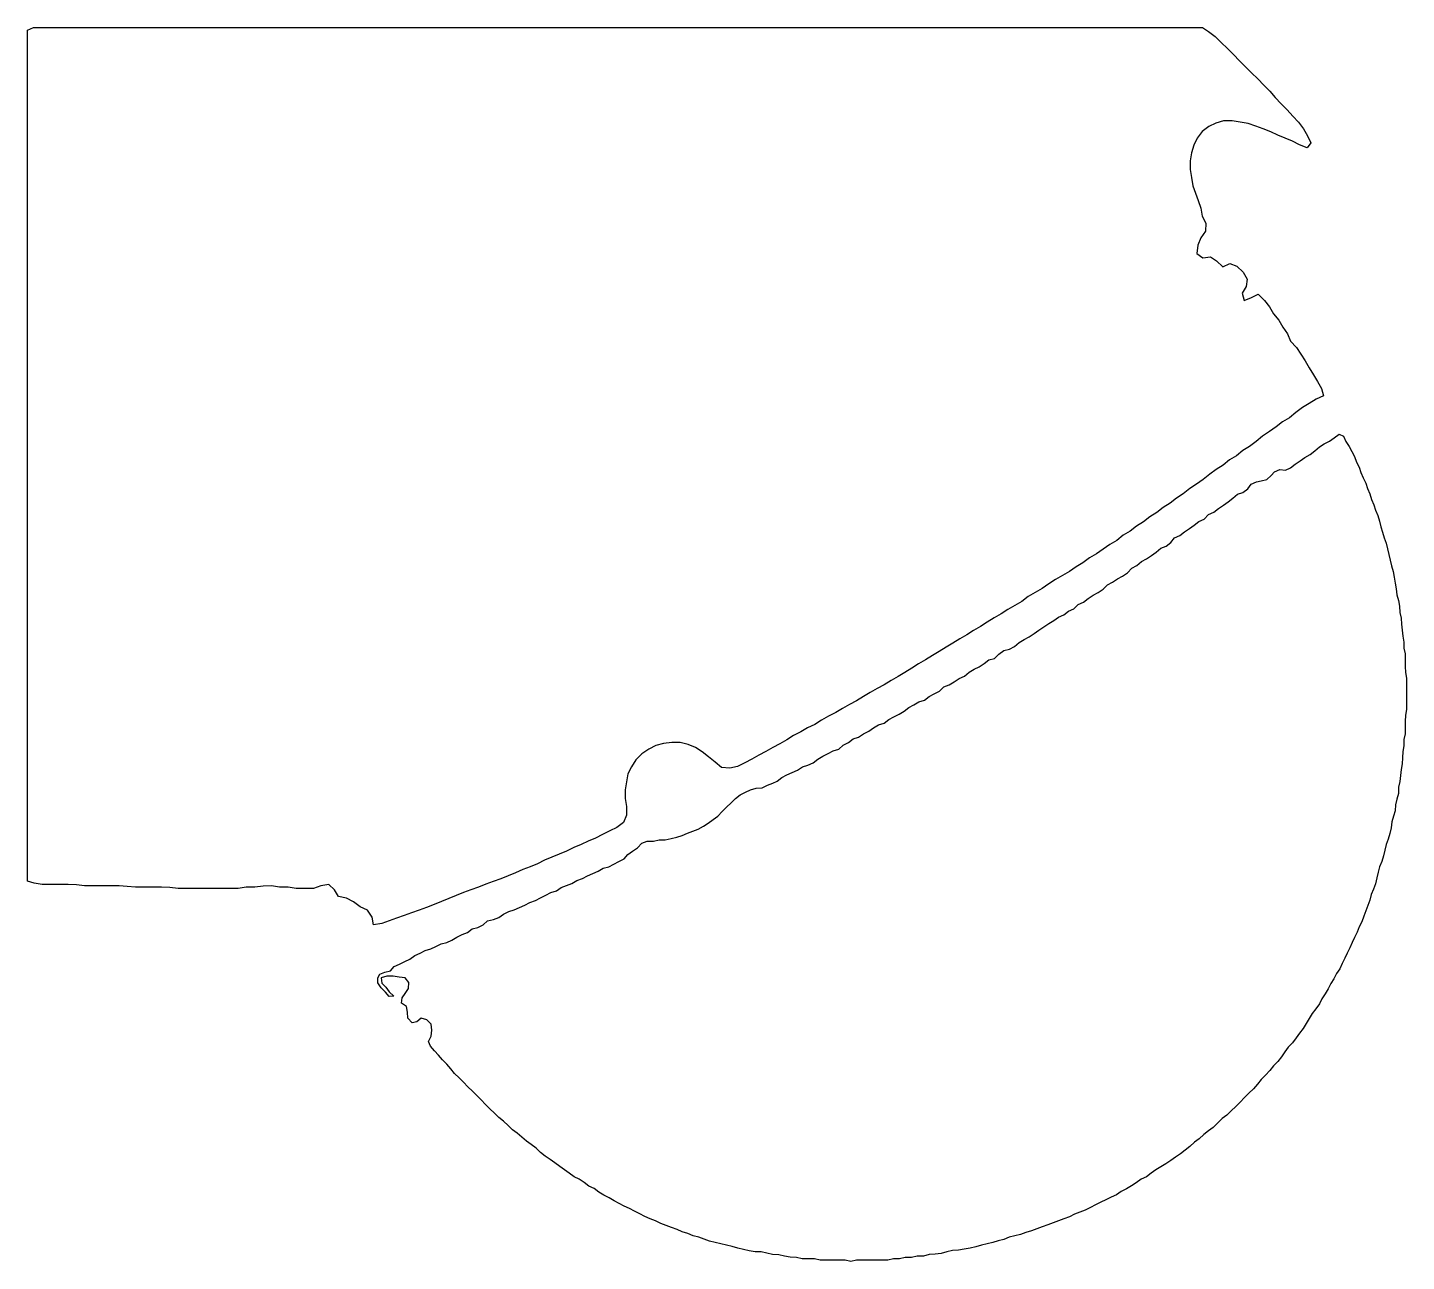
# Model space of a CAD drawing. Header units: metres. Extents: x 0 to 91.9, y 3.6 to 85.9.
import ezdxf

# ---------------------------------------------------------------- set-up
doc = ezdxf.new("R2010")
doc.units = ezdxf.units.M

msp = doc.modelspace()

# ---------------------------------------------------------------- linework, layer by layer
for points in [[(23.056, 26.042), (22.962, 26.564), (22.64, 27.016), (22.157, 27.233), (21.727, 27.578), (21.258, 27.829), (20.728, 27.931), (20.441, 28.379), (20.076, 28.741), (19.545, 28.636), (19.043, 28.464), (18.468, 28.467), (17.896, 28.47), (17.358, 28.555), (16.785, 28.555), (16.251, 28.646), (15.686, 28.629), (15.143, 28.558), (14.57, 28.56), (14.035, 28.468), (13.462, 28.469), (12.889, 28.468), (12.316, 28.468), (11.744, 28.469), (11.171, 28.468), (10.598, 28.468), (10.025, 28.469), (9.477, 28.528), (8.917, 28.559), (8.343, 28.558), (7.771, 28.559), (7.199, 28.559), (6.638, 28.589), (6.09, 28.648), (5.517, 28.649), (4.944, 28.649), (4.371, 28.649), (3.798, 28.648), (3.255, 28.72), (2.69, 28.739), (2.117, 28.738), (1.545, 28.739), (0.971, 28.737), (0.437, 28.83), (-0.004, 28.961), (0, 29.538), (0, 30.111), (0, 30.684), (0, 31.257), (0, 31.83), (0, 32.403), (0, 32.975), (0, 33.548), (0, 34.121), (0, 34.694), (0, 35.267), (0, 35.84), (0, 36.412), (0, 36.985), (0, 37.558), (0, 38.131), (0, 38.704), (0, 39.277), (0, 39.849), (0, 40.422), (0, 40.995), (0, 41.568), (0, 42.141), (0, 42.714), (0, 43.287), (0, 43.859), (0, 44.432), (0, 45.005), (0, 45.578), (0, 46.151), (0, 46.724), (0, 47.296), (0, 47.869), (0, 48.442), (0, 49.015), (0, 49.588), (0, 50.161), (0, 50.733), (0, 51.306), (0, 51.879), (0, 52.452), (0, 53.025), (0, 53.598), (0, 54.17), (0, 54.743), (0, 55.316), (0, 55.889), (0, 56.462), (0, 57.035), (0, 57.607), (0, 58.18), (0, 58.753), (0, 59.326), (0, 59.899), (0, 60.472), (0, 61.044), (0, 61.617), (0, 62.19), (0, 62.763), (0, 63.336), (0, 63.909), (0, 64.481), (0, 65.054), (0, 65.627), (0, 66.2), (0, 66.773), (0, 67.346), (0, 67.918), (0, 68.491), (0, 69.064), (0, 69.637), (0, 70.21), (0, 70.783), (0, 71.355), (0, 71.928), (0, 72.501), (0, 73.074), (0, 73.647), (0, 74.22), (0, 74.792), (0, 75.365), (0, 75.938), (0, 76.511), (0, 77.084), (0, 77.657), (0, 78.229), (0, 78.802), (0, 79.375), (0, 79.948), (0, 80.521), (0, 81.094), (0, 81.666), (0, 82.239), (0, 82.812), (0, 83.385), (0, 83.958), (0, 84.531), (0, 85.104), (0.001, 85.676), (0.393, 85.856), (0.966, 85.856), (1.539, 85.856), (2.112, 85.856), (2.685, 85.856), (3.257, 85.856), (3.83, 85.856), (4.403, 85.856), (4.976, 85.856), (5.549, 85.856), (6.122, 85.856), (6.695, 85.856), (7.267, 85.856), (7.84, 85.856), (8.413, 85.856), (8.986, 85.856), (9.559, 85.856), (10.132, 85.856), (10.704, 85.856), (11.277, 85.856), (11.85, 85.856), (12.423, 85.856), (12.996, 85.856), (13.569, 85.856), (14.141, 85.856), (14.714, 85.856), (15.287, 85.856), (15.86, 85.856), (16.433, 85.856), (17.006, 85.856), (17.578, 85.856), (18.151, 85.856), (18.724, 85.856), (19.297, 85.856), (19.87, 85.856), (20.443, 85.856), (21.015, 85.856), (21.588, 85.856), (22.161, 85.856), (22.734, 85.856), (23.307, 85.856), (23.88, 85.856), (24.452, 85.856), (25.025, 85.856), (25.598, 85.856), (26.171, 85.856), (26.744, 85.856), (27.317, 85.856), (27.889, 85.856), (28.462, 85.856), (29.035, 85.856), (29.608, 85.856), (30.181, 85.856), (30.754, 85.856), (31.326, 85.856), (31.899, 85.856), (32.472, 85.856), (33.045, 85.856), (33.618, 85.856), (34.191, 85.856), (34.763, 85.856), (35.336, 85.856), (35.909, 85.856), (36.482, 85.856), (37.055, 85.856), (37.628, 85.856), (38.2, 85.856), (38.773, 85.856), (39.346, 85.856), (39.919, 85.856), (40.492, 85.856), (41.065, 85.856), (41.638, 85.856), (42.21, 85.856), (42.783, 85.856), (43.356, 85.856), (43.929, 85.856), (44.502, 85.856), (45.075, 85.856), (45.647, 85.856), (46.22, 85.856), (46.793, 85.856), (47.366, 85.856), (47.939, 85.856), (48.512, 85.856), (49.084, 85.856), (49.657, 85.856), (50.23, 85.856), (50.803, 85.856), (51.376, 85.856), (51.949, 85.856), (52.521, 85.856), (53.094, 85.856), (53.667, 85.856), (54.24, 85.856), (54.813, 85.856), (55.386, 85.856), (55.958, 85.856), (56.531, 85.856), (57.104, 85.856), (57.677, 85.856), (58.25, 85.856), (58.823, 85.856), (59.395, 85.856), (59.968, 85.856), (60.541, 85.856), (61.114, 85.856), (61.687, 85.856), (62.26, 85.856), (62.832, 85.856), (63.405, 85.856), (63.978, 85.856), (64.551, 85.856), (65.124, 85.856), (65.697, 85.856), (66.269, 85.856), (66.842, 85.856), (67.415, 85.856), (67.988, 85.856), (68.561, 85.856), (69.134, 85.856), (69.706, 85.856), (70.279, 85.856), (70.852, 85.856), (71.425, 85.856), (71.998, 85.856), (72.571, 85.856), (73.143, 85.856), (73.716, 85.856), (74.289, 85.856), (74.862, 85.856), (75.435, 85.856), (76.008, 85.856), (76.58, 85.856), (77.154, 85.856), (77.726, 85.856), (78.299, 85.857), (78.708, 85.596), (79.148, 85.267), (79.553, 84.862), (79.958, 84.456), (80.363, 84.051), (80.768, 83.646), (81.173, 83.241), (81.578, 82.836), (81.983, 82.431), (82.388, 82.026), (82.793, 81.621), (83.155, 81.198), (83.539, 80.784), (83.948, 80.381), (84.319, 79.962), (84.695, 79.544), (85.028, 79.11), (85.296, 78.648), (85.531, 78.171), (85.269, 77.834), (84.771, 78.03), (84.302, 78.281), (83.81, 78.477), (83.32, 78.676), (82.846, 78.913), (82.355, 79.111), (81.851, 79.279), (81.355, 79.464), (80.82, 79.554), (80.282, 79.641), (79.708, 79.644), (79.2, 79.486), (78.722, 79.258), (78.283, 78.923), (77.95, 78.487), (77.722, 78.009), (77.565, 77.501), (77.478, 76.965), (77.476, 76.391), (77.565, 75.855), (77.65, 75.317), (77.84, 74.824), (78.008, 74.32), (78.197, 73.826), (78.279, 73.287), (78.531, 72.818), (78.502, 72.28), (78.192, 71.836), (77.994, 71.345), (77.928, 70.798), (78.33, 70.505), (78.838, 70.567), (79.245, 70.306), (79.66, 69.918), (80.133, 70.135), (80.592, 69.948), (81.002, 69.544), (81.286, 69.089), (81.214, 68.601), (80.942, 68.141), (81.087, 67.665), (81.565, 67.87), (82.018, 68.078), (82.429, 67.668), (82.769, 67.232), (83.038, 66.77), (83.39, 66.343), (83.663, 65.883), (83.966, 65.436), (84.163, 64.945), (84.562, 64.537), (84.848, 64.083), (85.143, 63.632), (85.416, 63.173), (85.69, 62.713), (85.963, 62.253), (86.229, 61.791), (86.357, 61.3), (85.874, 61.076), (85.414, 60.802), (84.955, 60.528), (84.522, 60.191), (84.09, 59.851), (83.627, 59.584), (83.2, 59.232), (82.757, 58.92), (82.309, 58.618), (81.881, 58.268), (81.444, 57.941), (80.986, 57.662), (80.557, 57.317), (80.097, 57.044), (79.67, 56.693), (79.22, 56.394), (78.779, 56.076), (78.351, 55.728), (77.909, 55.412), (77.457, 55.12), (77.023, 54.784), (76.571, 54.492), (76.136, 54.16), (75.684, 53.867), (75.248, 53.537), (74.798, 53.241), (74.36, 52.916), (73.912, 52.613), (73.471, 52.296), (73.011, 52.024), (72.584, 51.672), (72.122, 51.404), (71.682, 51.084), (71.235, 50.78), (70.775, 50.507), (70.336, 50.183), (69.876, 49.913), (69.429, 49.608), (68.972, 49.328), (68.512, 49.056), (68.055, 48.776), (67.611, 48.464), (67.15, 48.196), (66.689, 47.925), (66.25, 47.602), (65.792, 47.324), (65.331, 47.054), (64.872, 46.779), (64.413, 46.504), (63.954, 46.23), (63.503, 45.936), (63.046, 45.656), (62.59, 45.375), (62.131, 45.099), (61.672, 44.823), (61.213, 44.55), (60.756, 44.27), (60.298, 43.993), (59.84, 43.715), (59.382, 43.437), (58.925, 43.159), (58.473, 42.867), (58.014, 42.593), (57.552, 42.325), (57.094, 42.047), (56.622, 41.805), (56.162, 41.532), (55.704, 41.255), (55.244, 40.981), (54.778, 40.724), (54.313, 40.463), (53.854, 40.19), (53.378, 39.956), (52.919, 39.679), (52.462, 39.4), (51.984, 39.172), (51.521, 38.907), (51.052, 38.656), (50.593, 38.381), (50.135, 38.105), (49.66, 37.868), (49.203, 37.588), (48.725, 37.36), (48.265, 37.088), (47.792, 36.846), (47.321, 36.6), (46.795, 36.485), (46.243, 36.54), (45.814, 36.884), (45.386, 37.233), (44.956, 37.579), (44.5, 37.86), (44.012, 38.065), (43.496, 38.198), (42.923, 38.195), (42.374, 38.136), (41.861, 37.991), (41.39, 37.745), (40.944, 37.44), (40.537, 37.033), (40.253, 36.575), (40.004, 36.105), (39.916, 35.569), (39.82, 35.036), (39.818, 34.462), (39.911, 33.928), (39.911, 33.355), (39.719, 32.861), (39.276, 32.533), (38.797, 32.306), (38.322, 32.068), (37.85, 31.826), (37.362, 31.622), (36.884, 31.392), (36.394, 31.193), (35.92, 30.954), (35.429, 30.755), (34.94, 30.553), (34.45, 30.354), (33.979, 30.108), (33.487, 29.914), (32.993, 29.721), (32.505, 29.517), (32.018, 29.311), (31.528, 29.109), (31.033, 28.921), (30.529, 28.757), (30.038, 28.558), (29.539, 28.38), (29.044, 28.193), (28.553, 27.995), (28.061, 27.8), (27.573, 27.594), (27.084, 27.392), (26.588, 27.206), (26.089, 27.028), (25.591, 26.847), (25.091, 26.671), (24.594, 26.49), (24.097, 26.307), (23.601, 26.121)], [(54.866, 3.604), (54.486, 3.693), (54.071, 3.695), (53.655, 3.693), (53.24, 3.695), (52.824, 3.693), (52.44, 3.771), (52.029, 3.782), (51.611, 3.776), (51.236, 3.874), (50.824, 3.882), (50.442, 3.965), (50.063, 4.053), (49.652, 4.066), (49.27, 4.146), (48.891, 4.236), (48.477, 4.238), (48.095, 4.32), (47.714, 4.405), (47.337, 4.496), (46.964, 4.601), (46.584, 4.686), (46.203, 4.771), (45.824, 4.858), (45.446, 4.949), (45.089, 5.091), (44.73, 5.228), (44.35, 5.314), (43.996, 5.464), (43.632, 5.588), (43.278, 5.736), (42.913, 5.858), (42.556, 6), (42.192, 6.126), (41.85, 6.304), (41.489, 6.435), (41.145, 6.608), (40.799, 6.778), (40.455, 6.95), (40.114, 7.129), (39.767, 7.297), (39.425, 7.475), (39.083, 7.651), (38.748, 7.847), (38.404, 8.019), (38.076, 8.232), (37.754, 8.457), (37.407, 8.624), (37.091, 8.863), (36.768, 9.087), (36.42, 9.251), (36.099, 9.479), (35.78, 9.712), (35.459, 9.942), (35.14, 10.174), (34.82, 10.407), (34.498, 10.632), (34.176, 10.859), (33.882, 11.152), (33.565, 11.391), (33.241, 11.611), (32.94, 11.889), (32.632, 12.149), (32.315, 12.386), (32.016, 12.669), (31.719, 12.955), (31.404, 13.199), (31.106, 13.483), (30.814, 13.781), (30.521, 14.076), (30.227, 14.369), (29.932, 14.662), (29.638, 14.956), (29.344, 15.25), (29.051, 15.545), (28.758, 15.839), (28.458, 16.13), (28.198, 16.438), (27.938, 16.746), (27.647, 17.041), (27.384, 17.348), (27.118, 17.653), (26.849, 17.958), (26.727, 18.268), (26.901, 18.615), (26.932, 19.015), (26.888, 19.41), (26.596, 19.712), (26.224, 19.823), (25.947, 19.579), (25.624, 19.515), (25.343, 19.814), (25.319, 20.219), (25.25, 20.606), (24.923, 20.83), (24.955, 21.187), (25.163, 21.474), (25.382, 21.794), (25.412, 22.2), (25.15, 22.504), (24.753, 22.55), (24.364, 22.612), (23.947, 22.615), (23.567, 22.51), (23.603, 22.147), (23.864, 21.882), (24.099, 21.575), (24.395, 21.279), (24.104, 21.264), (23.854, 21.544), (23.559, 21.84), (23.34, 22.169), (23.349, 22.507), (23.463, 22.75), (23.816, 22.883), (24.192, 22.973), (24.435, 23.268), (24.789, 23.417), (25.134, 23.588), (25.48, 23.757), (25.795, 23.999), (26.15, 24.146), (26.488, 24.335), (26.863, 24.432), (27.213, 24.591), (27.555, 24.768), (27.931, 24.866), (28.278, 25.031), (28.612, 25.228), (28.955, 25.402), (29.318, 25.531), (29.634, 25.771), (30.011, 25.864), (30.354, 26.041), (30.659, 26.308), (31.038, 26.397), (31.401, 26.524), (31.724, 26.747), (32.065, 26.926), (32.435, 27.037), (32.78, 27.207), (33.132, 27.362), (33.475, 27.537), (33.839, 27.661), (34.182, 27.836), (34.525, 28.012), (34.864, 28.197), (35.236, 28.303), (35.555, 28.537), (35.922, 28.654), (36.28, 28.794), (36.606, 29.009), (36.97, 29.135), (37.315, 29.305), (37.667, 29.459), (38.014, 29.625), (38.349, 29.82), (38.729, 29.907), (39.069, 30.088), (39.409, 30.272), (39.752, 30.445), (40.007, 30.722), (40.32, 30.954), (40.641, 31.183), (40.932, 31.484), (41.294, 31.613), (41.71, 31.614), (42.083, 31.716), (42.497, 31.72), (42.881, 31.797), (43.26, 31.885), (43.627, 32.004), (43.982, 32.15), (44.343, 32.281), (44.699, 32.426), (45.036, 32.616), (45.363, 32.831), (45.68, 33.068), (46.002, 33.293), (46.295, 33.591), (46.588, 33.885), (46.882, 34.18), (47.179, 34.468), (47.494, 34.711), (47.839, 34.881), (48.184, 35.051), (48.562, 35.143), (48.962, 35.181), (49.308, 35.349), (49.655, 35.477), (49.951, 35.625), (50.267, 35.863), (50.608, 36.043), (50.962, 36.192), (51.31, 36.357), (51.636, 36.572), (52.003, 36.689), (52.351, 36.852), (52.673, 37.079), (53, 37.293), (53.344, 37.467), (53.685, 37.648), (54.059, 37.747), (54.362, 38.021), (54.704, 38.197), (55.016, 38.449), (55.385, 38.562), (55.709, 38.782), (56.056, 38.947), (56.378, 39.174), (56.712, 39.37), (57.076, 39.496), (57.396, 39.727), (57.738, 39.904), (58.078, 40.088), (58.408, 40.293), (58.721, 40.542), (59.072, 40.699), (59.402, 40.904), (59.766, 41.03), (60.084, 41.265), (60.425, 41.447), (60.767, 41.624), (61.069, 41.899), (61.424, 42.045), (61.754, 42.253), (62.085, 42.456), (62.432, 42.623), (62.741, 42.881), (63.075, 43.077), (63.42, 43.247), (63.744, 43.47), (64.065, 43.699), (64.436, 43.805), (64.731, 44.096), (65.053, 44.324), (65.431, 44.413), (65.774, 44.59), (66.077, 44.861), (66.409, 45.064), (66.755, 45.233), (67.079, 45.454), (67.395, 45.694), (67.717, 45.919), (68.049, 46.122), (68.382, 46.321), (68.704, 46.548), (69.054, 46.706), (69.372, 46.942), (69.715, 47.118), (70.018, 47.389), (70.363, 47.561), (70.677, 47.806), (71.004, 48.02), (71.347, 48.196), (71.67, 48.42), (71.961, 48.719), (72.308, 48.886), (72.63, 49.111), (72.973, 49.288), (73.299, 49.504), (73.588, 49.81), (73.925, 50), (74.228, 50.273), (74.569, 50.451), (74.897, 50.663), (75.218, 50.892), (75.523, 51.16), (75.888, 51.282), (76.198, 51.536), (76.428, 51.846), (76.781, 52.008), (77.105, 52.231), (77.425, 52.463), (77.752, 52.676), (78.06, 52.935), (78.409, 53.096), (78.703, 53.391), (79.048, 53.56), (79.368, 53.792), (79.693, 54.011), (80.016, 54.235), (80.33, 54.48), (80.629, 54.761), (81, 54.869), (81.318, 55.103), (81.546, 55.43), (81.891, 55.583), (82.219, 55.64), (82.594, 55.737), (82.881, 55.987), (83.107, 56.25), (83.463, 56.397), (83.824, 56.348), (84.171, 56.507), (84.481, 56.763), (84.809, 56.974), (85.132, 57.198), (85.468, 57.39), (85.779, 57.643), (86.088, 57.899), (86.418, 58.106), (86.756, 58.294), (87.081, 58.513), (87.4, 58.755), (87.697, 58.608), (87.858, 58.267), (88.073, 57.94), (88.256, 57.6), (88.423, 57.253), (88.557, 56.893), (88.733, 56.55), (88.857, 56.186), (89.008, 55.833), (89.183, 55.49), (89.303, 55.124), (89.443, 54.766), (89.565, 54.401), (89.724, 54.051), (89.84, 53.684), (89.993, 53.331), (90.09, 52.956), (90.177, 52.576), (90.306, 52.214), (90.409, 51.841), (90.541, 51.48), (90.642, 51.106), (90.723, 50.724), (90.804, 50.342), (90.903, 49.967), (90.998, 49.591), (91.085, 49.211), (91.153, 48.824), (91.212, 48.432), (91.252, 48.033), (91.354, 47.66), (91.44, 47.28), (91.446, 46.867), (91.532, 46.486), (91.565, 46.085), (91.617, 45.69), (91.645, 45.286), (91.709, 44.897), (91.71, 44.482), (91.809, 44.107), (91.799, 43.687), (91.804, 43.273), (91.822, 42.866), (91.892, 42.479), (91.892, 42.063), (91.892, 41.647), (91.892, 41.232), (91.892, 40.816), (91.89, 40.401), (91.821, 40.014), (91.8, 39.607), (91.802, 39.19), (91.811, 38.771), (91.71, 38.397), (91.71, 37.981), (91.654, 37.589), (91.625, 37.185), (91.619, 36.772), (91.531, 36.393), (91.493, 35.993), (91.447, 35.596), (91.369, 35.213), (91.361, 34.8), (91.259, 34.427), (91.168, 34.049), (91.132, 33.649), (91.023, 33.278), (90.924, 32.903), (90.879, 32.506), (90.788, 32.128), (90.67, 31.761), (90.535, 31.401), (90.448, 31.022), (90.365, 30.641), (90.262, 30.267), (90.103, 29.918), (90.003, 29.544), (89.912, 29.166), (89.826, 28.785), (89.688, 28.427), (89.547, 28.07), (89.462, 27.689), (89.32, 27.332), (89.191, 26.97), (89.051, 26.612), (88.92, 26.251), (88.742, 25.909), (88.614, 25.547), (88.44, 25.203), (88.27, 24.858), (88.122, 24.503), (87.951, 24.158), (87.781, 23.813), (87.612, 23.467), (87.448, 23.119), (87.225, 22.796), (87.051, 22.453), (86.846, 22.122), (86.672, 21.778), (86.475, 21.444), (86.251, 21.121), (86.093, 20.771), (85.858, 20.453), (85.621, 20.135), (85.409, 19.808), (85.221, 19.469), (85.009, 19.142), (84.767, 18.826), (84.548, 18.501), (84.304, 18.187), (84.01, 17.893), (83.778, 17.573), (83.557, 17.249), (83.323, 16.93), (83.032, 16.635), (82.784, 16.322), (82.506, 16.021), (82.211, 15.728), (81.973, 15.411), (81.696, 15.11), (81.394, 14.82), (81.099, 14.526), (80.81, 14.23), (80.514, 13.938), (80.219, 13.643), (79.926, 13.35), (79.602, 13.127), (79.312, 12.823), (79.015, 12.537), (78.696, 12.304), (78.381, 12.061), (78.086, 11.77), (77.762, 11.548), (77.462, 11.269), (77.15, 11.018), (76.831, 10.785), (76.509, 10.559), (76.192, 10.322), (75.867, 10.101), (75.531, 9.909), (75.198, 9.709), (74.879, 9.478), (74.561, 9.24), (74.213, 9.079), (73.891, 8.852), (73.56, 8.647), (73.227, 8.448), (72.883, 8.273), (72.56, 8.05), (72.212, 7.887), (71.867, 7.717), (71.521, 7.547), (71.177, 7.375), (70.833, 7.201), (70.49, 7.025), (70.131, 6.89), (69.771, 6.755), (69.428, 6.581), (69.064, 6.455), (68.709, 6.309), (68.344, 6.185), (67.989, 6.039), (67.625, 5.916), (67.269, 5.772), (66.907, 5.641), (66.533, 5.539), (66.175, 5.402), (65.794, 5.317), (65.417, 5.224), (65.066, 5.069), (64.692, 4.967), (64.317, 4.868), (63.941, 4.773), (63.564, 4.681), (63.188, 4.585), (62.807, 4.499), (62.421, 4.428), (62.031, 4.366), (61.634, 4.322), (61.251, 4.242), (60.877, 4.143), (60.484, 4.088), (60.082, 4.056), (59.708, 3.954), (59.294, 3.949), (58.908, 3.877), (58.494, 3.874), (58.115, 3.785), (57.7, 3.785), (57.323, 3.691), (56.906, 3.694), (56.49, 3.694), (56.075, 3.694), (55.659, 3.694), (55.242, 3.696)]]:
    msp.add_lwpolyline(points, close=True)

doc.saveas('drawing.dxf')
